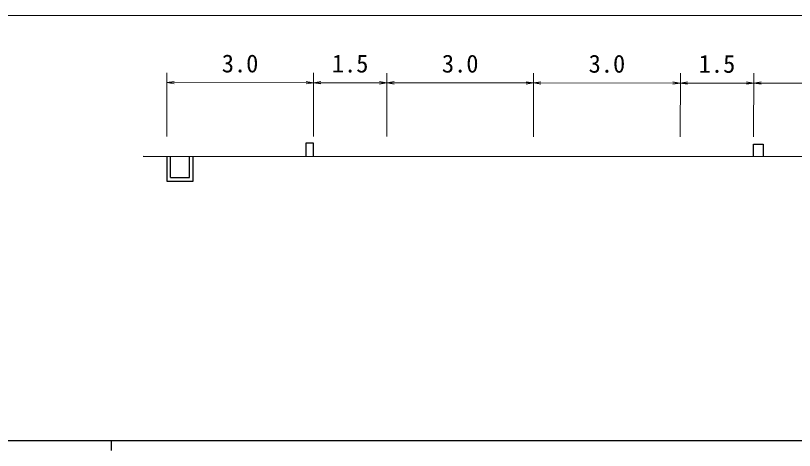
# Model space of a CAD drawing. Units: millimetres on the paper, enlarged 1000 times, with parts at other scales. Extents: x 40000 to 680000, y 20000 to 380000.
# Drawn here: x 158241 to 237856, y 204000 to 248423 of the extents above; entities that cross this region are included whole.
import ezdxf
from ezdxf.enums import TextEntityAlignment as Align

# ---------------------------------------------------------------- set-up
doc = ezdxf.new("R2010")
doc.units = ezdxf.units.MM
doc.header["$LTSCALE"] = 1000
for name, color, linetype, lineweight in [('M-BGD', 7, 'Continuous', 25), ('M-STR-HTXT', 7, 'Continuous', 13), ('M-TTL-BAND', 7, 'Continuous', 25)]:
    doc.layers.add(name, color=color, linetype=linetype, lineweight=lineweight)
doc.styles.add('ＭＳ ゴシック', font='')
doc.styles.get('ＭＳ ゴシック').set_extended_font_data('MS Gothic')

# ---------------------------------------------------------------- blocks, each defined once
blk = doc.blocks.new('open_arrow')
at = {"color": 0, "linetype": 'Continuous', "lineweight": -2}
blk.add_lwpolyline([(7.5, 1.25), (0, 0), (7.5, -1.25)], dxfattribs=at)

msp = doc.modelspace()

# ---------------------------------------------------------------- linework, layer by layer
at = {"layer": 'M-BGD'}
for p, q in [((187928, 235401), (187927, 234061)), ((188689, 235400), (187928, 235401)), ((188688, 234061), (188689, 235400)), ((233688, 235276), (234645, 235275)), ((233688, 234029), (233688, 235276)), ((234645, 235275), (234644, 234029)), ((171285, 234073), (251320, 234017)), ((173688, 234071), (173686, 231519)), ((174061, 231894), (174063, 234071)), ((176026, 231893), (176027, 234070)), ((176400, 231517), (176402, 234070)), ((174061, 231894), (176026, 231893)), ((173686, 231519), (176400, 231517))]:
    msp.add_line(p, q, dxfattribs=at)
at = {"layer": 'M-STR-HTXT'}
for p, q in [((122060, 248423), (387271, 248423)), ((173689, 236071), (173694, 242571)), ((188689, 236061), (188694, 242561)), ((188689, 236061), (188694, 242561)), ((196189, 236056), (196194, 242556)), ((196189, 236056), (196194, 242556)), ((211189, 236045), (211194, 242545)), ((211189, 236045), (211194, 242545)), ((226189, 236035), (226194, 242535)), ((226189, 236035), (226194, 242535)), ((233689, 236029), (233694, 242529)), ((233689, 236029), (233694, 242529)), ((173693, 241571), (188693, 241561)), ((188693, 241561), (196193, 241556)), ((196193, 241556), (211193, 241545)), ((211193, 241545), (226193, 241535)), ((226193, 241535), (233693, 241529)), ((233693, 241529), (248693, 241519))]:
    msp.add_line(p, q, dxfattribs=at)
at = {"layer": 'M-TTL-BAND'}
for p, q in [((40000, 205000), (579000, 205000)), ((168000, 205000), (168000, 204000))]:
    msp.add_line(p, q, dxfattribs=at)

# ---------------------------------------------------------------- block references
at = {"layer": 'M-STR-HTXT', "xscale": 100, "yscale": 100}
for p in [(173693, 241571), (188693, 241561), (196193, 241556), (211193, 241545), (226193, 241535), (233693, 241529)]:
    msp.add_blockref('open_arrow', p, dxfattribs=at)
at = {"layer": 'M-STR-HTXT', "xscale": 100, "yscale": 100, "rotation": 180}
for p in [(188693, 241561), (196193, 241556), (211193, 241545), (226193, 241535), (233693, 241529)]:
    msp.add_blockref('open_arrow', p, dxfattribs=at)

# ---------------------------------------------------------------- texts
at = {"layer": 'M-STR-HTXT', "style": 'ＭＳ ゴシック'}
for s, p in [('3.0', (179318, 242068)), ('1.5', (190568, 242060)), ('3.0', (201818, 242052)), ('3.0', (216818, 242041)), ('1.5', (228068, 242033))]:
    msp.add_text(s, height=1833, rotation=359.96, dxfattribs=at).set_placement(p, align=Align.BOTTOM_LEFT)

doc.saveas('drawing.dxf')
